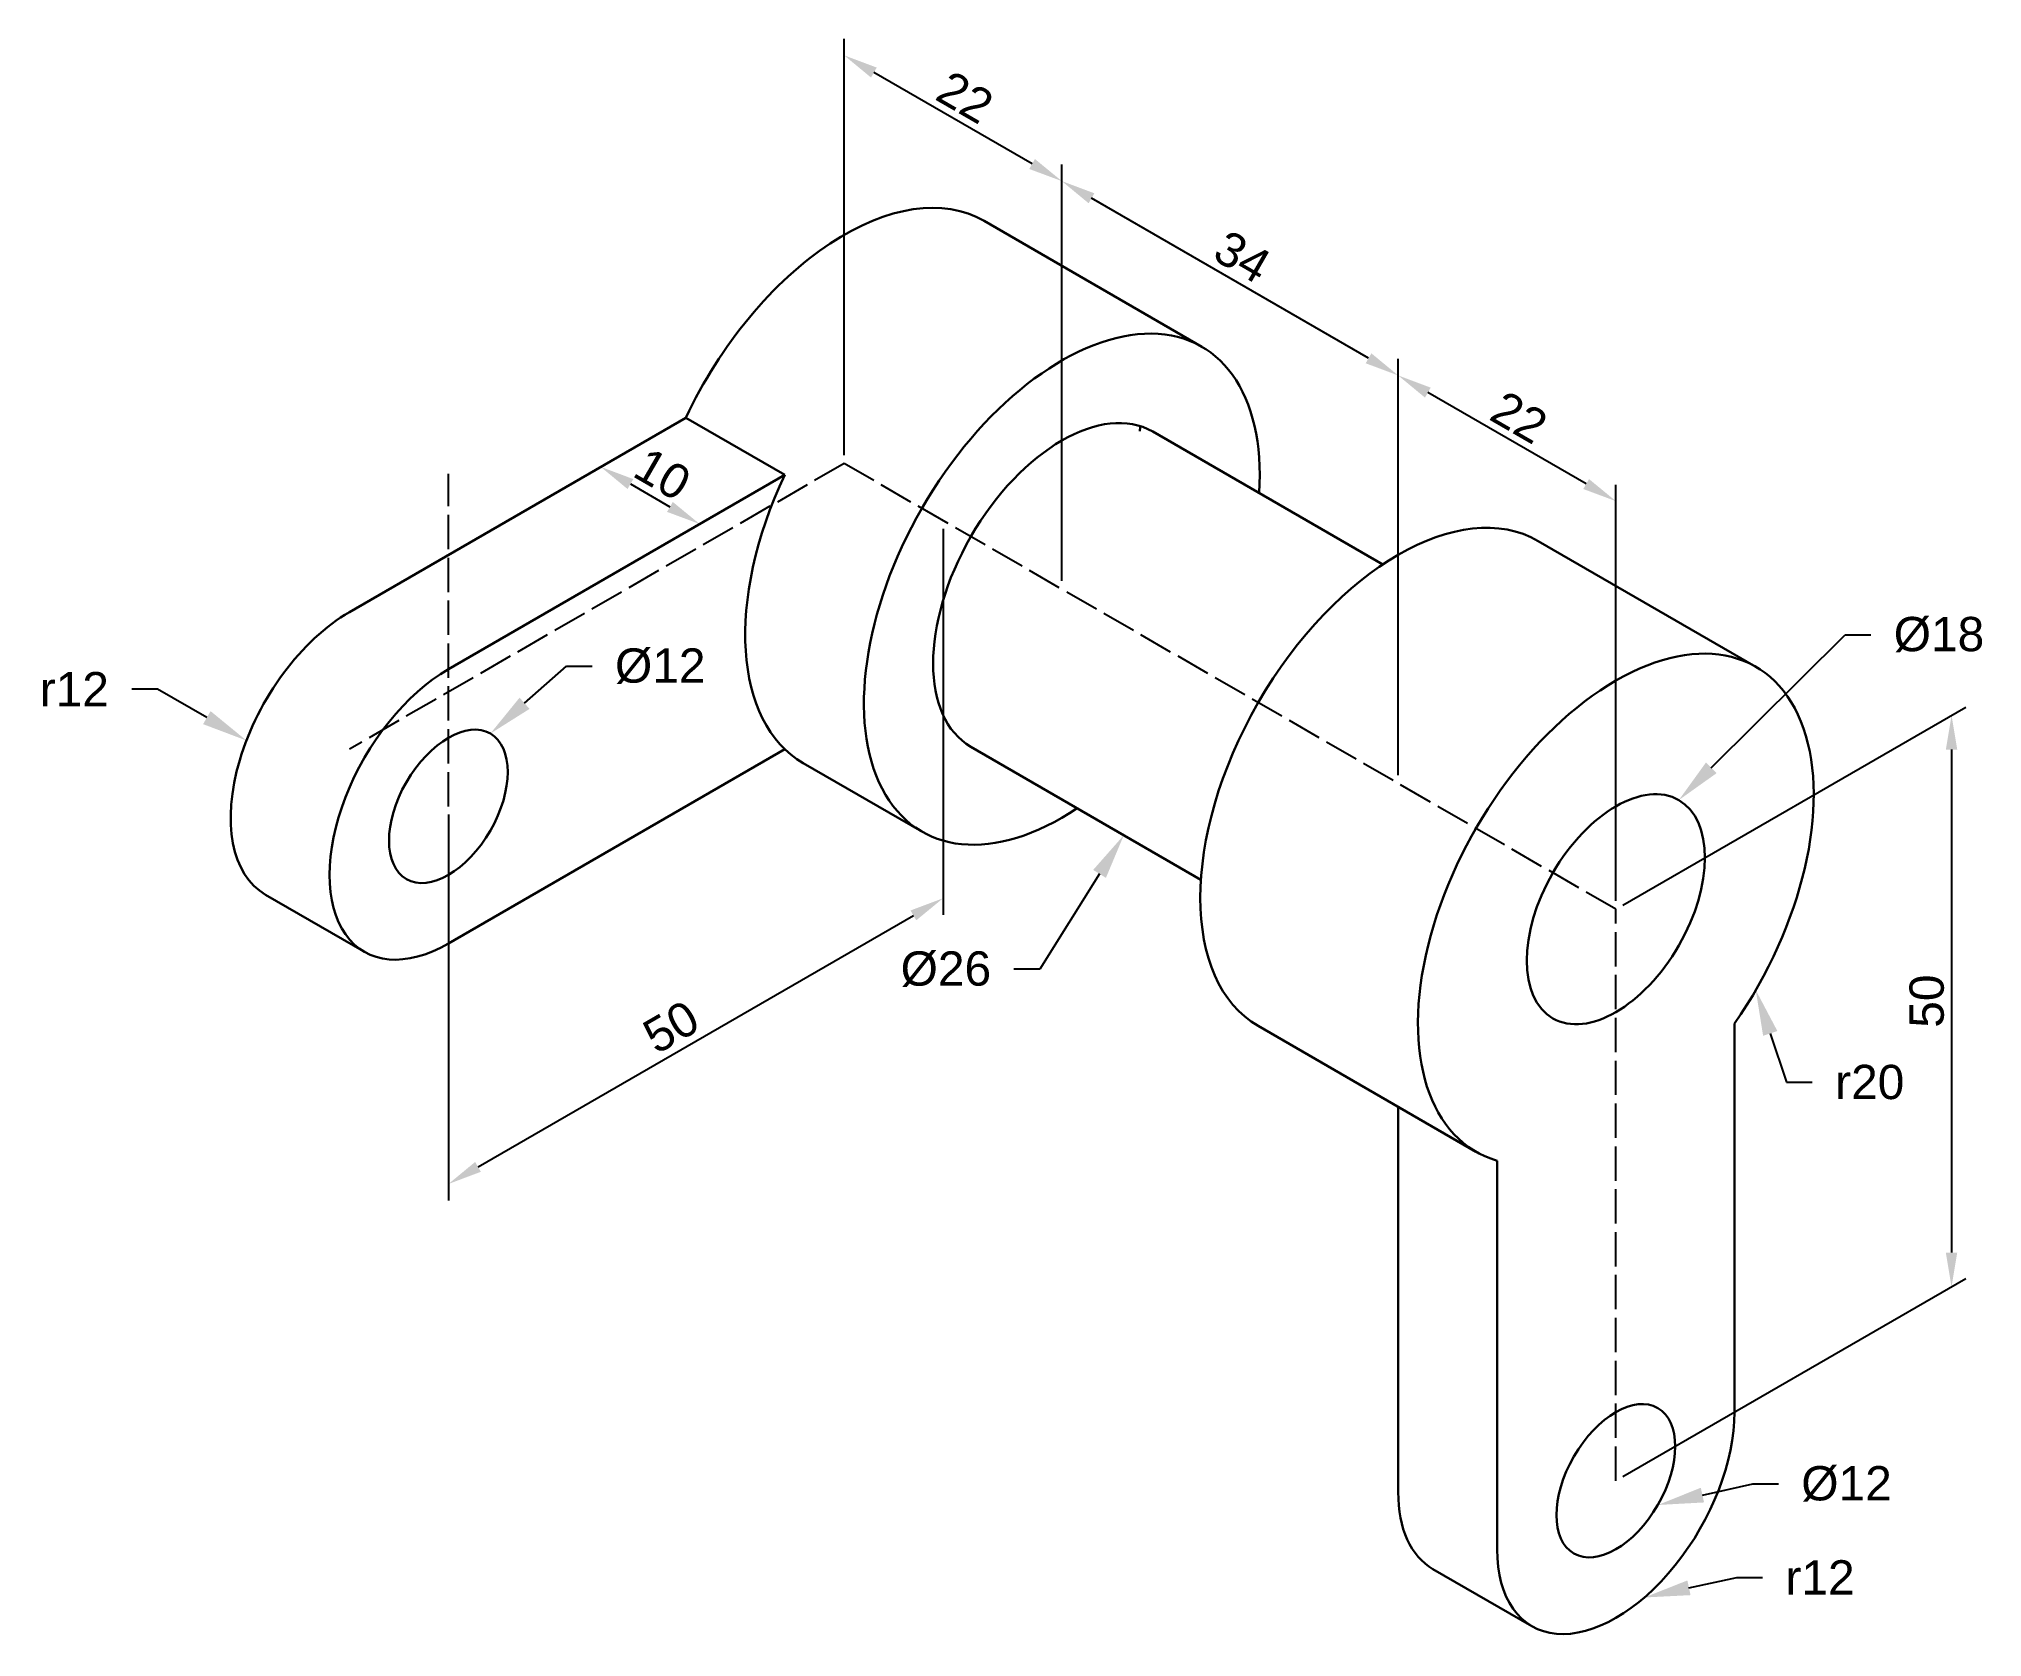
# Model space of a CAD drawing. Header units: millimetres. Extents: x -26 to 144, y 3 to 143.
import ezdxf
from ezdxf import colors
from ezdxf.entities.mleader import LeaderData, LeaderLine
from ezdxf.math import Vec2, Vec3

# ---------------------------------------------------------------- set-up
doc = ezdxf.new("R2010")
doc.units = ezdxf.units.MM
doc.header["$LTSCALE"] = 0.25
doc.header["$PDMODE"] = 34
doc.header["$PDSIZE"] = 2
doc.linetypes.add('ACAD_ISO02W100', pattern=[15, 12, -3])
doc.layers.add('0-Dimension', color=92, linetype='Continuous')
doc.layers.add('0-Sketch', color=32, linetype='ACAD_ISO02W100')
doc.layers.add('0-Object', color=7, linetype='Continuous', lineweight=30)
doc.styles.get("Standard").update_dxf_attribs({"font": 'arial.ttf'})
doc.dimstyles.new('ISO-25', dxfattribs={"dimtxt": 3, "dimasz": 3, "dimexe": 1.25, "dimexo": 0.625, "dimtad": 1, "dimtxsty": 'Standard', "dimcen": 0, "dimadec": 0, "dimazin": 0, "dimtfac": 1, "dimtmove": 0, "dimatfit": 3, "dimfxl": 1, "dimarcsym": 0})

# ---------------------------------------------------------------- blocks, each defined once
blk = doc.blocks.new('*D1')
at = {"layer": '0-Dimension', "color": 0, "lineweight": -2, "transparency": 16777216}
for p, q in [((92.51, 78.22), (92.51, 114.64)), ((108.97, 103.7), (95.11, 111.7)), ((111.57, 67.22), (111.57, 103.64))]:
    blk.add_line(p, q, dxfattribs=at)
at = {"layer": '0-Dimension', "color": 0, "transparency": 16777216}
for points in [[(95.36, 112.13), (94.86, 111.26), (92.51, 113.2)], [(109.22, 104.13), (108.72, 103.26), (111.57, 102.2)]]:
    blk.add_solid(points, dxfattribs=at)
at = {"layer": 'Defpoints', "color": 0, "transparency": 16777216}
for p in [(92.51, 113.2), (92.51, 77.5), (111.57, 66.5)]:
    blk.add_point(p, dxfattribs=at)
at = {"layer": '0-Dimension', "color": 0, "transparency": 16777216, "insert": (103.11, 109.54), "char_height": 3, "attachment_point": 5, "rotation": 330}
blk.add_mtext('22', dxfattribs=at)
blk = doc.blocks.new('*D2')
at = {"layer": '0-Dimension', "color": 0, "lineweight": -2, "transparency": 16777216}
for p, q in [((63.07, 95.22), (63.07, 131.64)), ((89.92, 114.7), (65.67, 128.7)), ((92.51, 78.22), (92.51, 114.64))]:
    blk.add_line(p, q, dxfattribs=at)
at = {"layer": '0-Dimension', "color": 0, "transparency": 16777216}
for points in [[(65.92, 129.13), (65.42, 128.26), (63.07, 130.2)], [(90.17, 115.13), (89.67, 114.26), (92.51, 113.2)]]:
    blk.add_solid(points, dxfattribs=at)
at = {"layer": 'Defpoints', "color": 0, "transparency": 16777216}
for p in [(63.07, 130.2), (63.07, 94.5), (92.51, 77.5)]:
    blk.add_point(p, dxfattribs=at)
at = {"layer": '0-Dimension', "color": 0, "transparency": 16777216, "insert": (78.87, 123.57), "char_height": 3, "attachment_point": 5, "rotation": 330}
blk.add_mtext('34', dxfattribs=at)
blk = doc.blocks.new('*D3')
at = {"layer": '0-Dimension', "color": 0, "lineweight": -2, "transparency": 16777216}
for p, q in [((44.02, 106.22), (44.02, 142.64)), ((60.47, 131.7), (46.62, 139.7)), ((63.07, 95.22), (63.07, 131.64))]:
    blk.add_line(p, q, dxfattribs=at)
at = {"layer": '0-Dimension', "color": 0, "transparency": 16777216}
for points in [[(46.87, 140.13), (46.37, 139.26), (44.02, 141.2)], [(60.72, 132.13), (60.22, 131.26), (63.07, 130.2)]]:
    blk.add_solid(points, dxfattribs=at)
at = {"layer": 'Defpoints', "color": 0, "transparency": 16777216}
for p in [(44.02, 141.2), (44.02, 105.5), (63.07, 94.5)]:
    blk.add_point(p, dxfattribs=at)
at = {"layer": '0-Dimension', "color": 0, "transparency": 16777216, "insert": (54.61, 137.54), "char_height": 3, "attachment_point": 5, "rotation": 330}
blk.add_mtext('22', dxfattribs=at)
blk = doc.blocks.new('*D4')
at = {"layer": '0-Dimension', "color": 0, "lineweight": -2, "transparency": 16777216}
for p, q in [((112.19, 66.86), (142.2, 84.19)), ((140.95, 80.46), (140.95, 36.46)), ((112.19, 16.86), (142.2, 34.19))]:
    blk.add_line(p, q, dxfattribs=at)
at = {"layer": '0-Dimension', "color": 0, "transparency": 16777216}
for points in [[(140.45, 80.46), (141.45, 80.46), (140.95, 83.46)], [(140.45, 36.46), (141.45, 36.46), (140.95, 33.46)]]:
    blk.add_solid(points, dxfattribs=at)
at = {"layer": 'Defpoints', "color": 0, "transparency": 16777216}
for p in [(111.57, 66.5), (140.95, 33.46), (111.57, 16.5)]:
    blk.add_point(p, dxfattribs=at)
at = {"layer": '0-Dimension', "color": 0, "transparency": 16777216, "insert": (138.79, 58.46), "char_height": 3, "attachment_point": 5, "rotation": 90}
blk.add_mtext('50', dxfattribs=at)
blk = doc.blocks.new('*D5')
at = {"layer": '0-Dimension', "color": 0, "lineweight": -2, "transparency": 16777216}
for p, q in [((52.68, 99.78), (52.68, 66.02)), ((9.38, 74.78), (9.38, 41.02)), ((11.97, 43.96), (50.08, 65.96))]:
    blk.add_line(p, q, dxfattribs=at)
at = {"layer": '0-Dimension', "color": 0, "transparency": 16777216}
for points in [[(49.83, 66.39), (50.33, 65.53), (52.68, 67.46)], [(11.72, 44.39), (12.22, 43.53), (9.38, 42.46)]]:
    blk.add_solid(points, dxfattribs=at)
at = {"layer": 'Defpoints', "color": 0, "transparency": 16777216}
for p in [(52.68, 100.5), (9.38, 75.5), (52.68, 67.46)]:
    blk.add_point(p, dxfattribs=at)
at = {"layer": '0-Dimension', "color": 0, "transparency": 16777216, "insert": (28.87, 56.2), "char_height": 3, "attachment_point": 5, "rotation": 30}
blk.add_mtext('50', dxfattribs=at)
blk = doc.blocks.new('*D6')
at = {"layer": '0-Dimension', "color": 0, "lineweight": -2, "transparency": 16777216}
for p, q in [((29.54, 109.14), (21.46, 104.48)), ((38.2, 104.14), (30.12, 99.48)), ((25.31, 103.7), (28.77, 101.7))]:
    blk.add_line(p, q, dxfattribs=at)
at = {"layer": '0-Dimension', "color": 0, "transparency": 16777216}
for points in [[(25.56, 104.13), (25.06, 103.26), (22.71, 105.2)], [(29.02, 102.13), (28.52, 101.26), (31.37, 100.2)]]:
    blk.add_solid(points, dxfattribs=at)
at = {"layer": 'Defpoints', "color": 0, "transparency": 16777216}
for p in [(30.16, 109.5), (38.82, 104.5), (31.37, 100.2)]:
    blk.add_point(p, dxfattribs=at)
at = {"layer": '0-Dimension', "color": 0, "transparency": 16777216, "insert": (28.12, 104.56), "char_height": 3, "attachment_point": 5, "rotation": 330}
blk.add_mtext('10', dxfattribs=at)

msp = doc.modelspace()

# ---------------------------------------------------------------- linework, layer by layer
at = {"layer": '0-Object'}
for p, q in [((75.317, 115.713), (56.265, 126.713)), ((30.161, 109.5), (0.716, 92.5)), ((30.161, 109.5), (38.821, 104.5)), ((91.168, 96.662), (71.031, 108.289)), ((9.376, 87.5), (38.821, 104.5)), ((123.815, 87.713), (104.762, 98.713)), ((9.376, 63.5), (38.821, 80.5)), ((75.247, 69.085), (55.109, 80.712)), ((50.822, 73.287), (40.43, 79.287)), ((2.028, 62.772), (-6.633, 67.772)), ((99.32, 45.287), (80.267, 56.287)), ((121.96, 22.5), (121.96, 56.5)), ((92.515, 15.5), (92.515, 49.216)), ((101.175, 10.5), (101.175, 44.5)), ((104.219, 3.772), (95.558, 8.772))]:
    msp.add_line(p, q, dxfattribs=at)
for centre, major_axis, start_param, end_param in [((44.017, 105.5), (-12.247, -21.213), 3.1415927, 4.854286), ((63.07, 94.5), (-12.247, -21.213), 2.2783808, 7.1463972), ((63.07, 94.5), (-7.961, -13.789), 3.1415927, 6.2831853), ((52.677, 100.5), (-12.247, -21.213), 2.250407, 2.2712355), ((52.677, 100.5), (-12.247, -21.213), 4.854286, 6.2831853), ((92.515, 77.5), (-12.247, -21.213), 3.1415927, 6.2831853), ((0.716, 80.5), (-7.348, -12.728), 3.9269908, 6.2831853), ((111.567, 66.5), (-12.247, -21.213), 1.4288993, 6.4250824), ((9.376, 75.5), (-7.348, -12.728), 3.9269908, 7.0685835), ((111.567, 16.5), (-7.348, -12.728), 5.4977871, 8.6393798), ((102.907, 21.5), (-7.348, -12.728), 5.4977871, 6.2831853)]:
    msp.add_ellipse(centre, major_axis=major_axis, ratio=0.5773503, start_param=start_param, end_param=end_param, dxfattribs=at)
for centre, major_axis in [((9.376, 75.5), (-3.674, -6.364)), ((111.567, 66.5), (-5.511, -9.546)), ((111.567, 16.5), (-3.674, -6.364))]:
    msp.add_ellipse(centre, major_axis=major_axis, ratio=0.5773503, dxfattribs=at)
at = {"layer": '0-Sketch'}
for p, q in [((44.017, 105.5), (0.716, 80.5)), ((111.567, 66.5), (44.017, 105.5)), ((9.376, 75.5), (9.376, 104.585)), ((111.567, 16.5), (111.567, 66.5))]:
    msp.add_line(p, q, dxfattribs=at)

# ---------------------------------------------------------------- dimensions: what is measured, and where the dimension line sits
at = {"layer": '0-Dimension'}
for base, p1, p2, picture, middle in [((44.017, 141.197), (63.07, 94.5), (44.017, 105.5), '*D3', (54.609, 137.542)), ((63.07, 130.197), (92.515, 77.5), (63.07, 94.5), '*D2', (78.871, 123.566))]:
    dim = msp.add_linear_dim(base=base, p1=p1, p2=p2, angle=330, dimstyle='ISO-25', override={"dimtmove": 1}, dxfattribs=at)
    dim.commit()
    dim.dimension.update_dxf_attribs({"geometry": picture, "text_midpoint": middle})
for p1, p2, distance, picture, middle in [((111.567, 66.5), (92.515, 77.5), -30.914, '*D1', (103.107, 109.542)), ((30.161, 109.5), (38.821, 104.5), -7.453, '*D6', (28.116, 104.565))]:
    dim = msp.add_aligned_dim(p1=p1, p2=p2, distance=distance, dimstyle='ISO-25', dxfattribs=at)
    dim.commit()
    dim.dimension.update_dxf_attribs({"geometry": picture, "text_midpoint": middle})
dim = msp.add_linear_dim(base=(52.677, 67.459), p1=(9.376, 75.5), p2=(52.677, 100.5), angle=30, dimstyle='ISO-25', dxfattribs=at)
dim.commit()
dim.dimension.update_dxf_attribs({"geometry": '*D5', "text_midpoint": (29.948, 54.337), "dimtype": 161})
dim = msp.add_linear_dim(base=(140.951, 33.465), p1=(111.567, 66.5), p2=(111.567, 16.5), angle=90, dimstyle='ISO-25', dxfattribs=at)
dim.commit()
dim.dimension.update_dxf_attribs({"geometry": '*D4', "text_midpoint": (138.794, 58.465)})

# ---------------------------------------------------------------- leaders
ml = msp.add_multileader_mtext('Standard', dxfattribs=at)
ml.set_content('Ø18', color=256)
ml.set_leader_properties()
ml.build(insert=Vec2(0, 0))
ctx = ml.context
ctx.base_point, ctx.char_height, ctx.plane_origin = Vec3(133.89, 90.512), 3, Vec3(117.079, 63.318)
notes = []
notes.append((ctx, [(1, (1, 1, 0), (131.633, 90.512), (1, 0), 2.257, [(0, [(117.079, 76.046)], 0, [])])]))
ctx.mtext.insert, ctx.mtext.flow_direction = Vec3(135.89, 92.072), 5
ml = msp.add_multileader_mtext('Standard', dxfattribs=at)
ml.set_content('Ø12', color=256)
ml.set_leader_properties()
ml.build(insert=Vec2(0, 0))
ctx = ml.context
ctx.base_point, ctx.char_height, ctx.plane_origin = Vec3(21.963, 87.757), 3, Vec3(9.376, 75.5)
notes.append((ctx, [(1, (1, 1, 0), (19.706, 87.757), (1, 0), 2.257, [(0, [(13.05, 81.864)], 0, [])])]))
ctx.mtext.insert, ctx.mtext.flow_direction = Vec3(23.963, 89.318), 5
ml = msp.add_multileader_mtext('Standard', dxfattribs=at)
ml.set_content('r12', color=256)
ml.set_leader_properties()
ml.build(insert=Vec2(0, 0))
ctx = ml.context
ctx.base_point, ctx.char_height, ctx.plane_origin = Vec3(-27.902, 85.751), 3, Vec3(-8.301, 81.259)
ctx.text_align_type = 2
notes.append((ctx, [(0, (1, 1, 0), (-16.081, 85.751), (-1, 0), 2.257, [(0, [(-8.301, 81.259)], 0, [])])]))
ctx.mtext.insert, ctx.mtext.alignment, ctx.mtext.flow_direction = Vec3(-20.338, 87.251), 3, 5
ml = msp.add_multileader_mtext('Standard', dxfattribs=at)
ml.set_content('Ø26', color=256)
ml.set_leader_properties()
ml.build(insert=Vec2(0, 0))
ctx = ml.context
ctx.base_point, ctx.char_height, ctx.plane_origin = Vec3(47.327, 61.252), 3, Vec3(65.178, 74.898)
ctx.text_align_type = 2
notes.append((ctx, [(0, (1, 1, 0), (61.143, 61.252), (-1, 0), 2.257, [(0, [(68.5, 72.98)], 0, [])])]))
ctx.mtext.insert, ctx.mtext.alignment, ctx.mtext.flow_direction = Vec3(56.886, 62.813), 3, 5
ml = msp.add_multileader_mtext('Standard', dxfattribs=at)
ml.set_content('r20', color=256)
ml.set_leader_properties()
ml.build(insert=Vec2(0, 0))
ctx = ml.context
ctx.base_point, ctx.char_height, ctx.plane_origin = Vec3(128.763, 51.361), 3, Vec3(123.815, 59.429)
notes.append((ctx, [(1, (1, 1, 0), (126.506, 51.361), (1, 0), 2.257, [(0, [(123.815, 59.429)], 0, [])])]))
ctx.mtext.insert, ctx.mtext.flow_direction = Vec3(130.763, 52.887), 5
ml = msp.add_multileader_mtext('Standard', dxfattribs=at)
ml.set_content('Ø12', color=256)
ml.set_leader_properties()
ml.build(insert=Vec2(0, 0))
ctx = ml.context
ctx.base_point, ctx.char_height, ctx.plane_origin = Vec3(125.8, 16.22), 3, Vec3(115.241, 14.379)
notes.append((ctx, [(1, (1, 1, 0), (123.544, 16.22), (1, 0), 2.257, [(0, [(115.241, 14.379)], 0, [])])]))
ctx.mtext.insert, ctx.mtext.flow_direction = Vec3(127.8, 17.78), 5
ml = msp.add_multileader_mtext('Standard', dxfattribs=at)
ml.set_content('r12', color=256)
ml.set_leader_properties()
ml.build(insert=Vec2(0, 0))
ctx = ml.context
ctx.base_point, ctx.char_height, ctx.plane_origin = Vec3(124.41, 8.045), 3, Vec3(114.057, 6.287)
notes.append((ctx, [(1, (1, 1, 0), (122.153, 8.045), (1, 0), 2.257, [(0, [(114.057, 6.287)], 0, [])])]))
ctx.mtext.insert, ctx.mtext.flow_direction = Vec3(126.41, 9.545), 5
for ctx, leaders in notes:
    for number, flags, end, landing, length, lines in leaders:
        leader = LeaderData()
        leader.index, (leader.has_last_leader_line, leader.has_dogleg_vector, leader.attachment_direction) = number, flags
        leader.last_leader_point, leader.dogleg_vector, leader.dogleg_length = Vec3(end), Vec3(landing), length
        for number, points, colour, breaks in lines:
            line = LeaderLine()
            line.index, line.vertices, line.color, line.breaks = number, Vec3.list(points), colors.encode_raw_color(colour), breaks
            leader.lines.append(line)
        ctx.leaders.append(leader)

doc.saveas('drawing.dxf')
